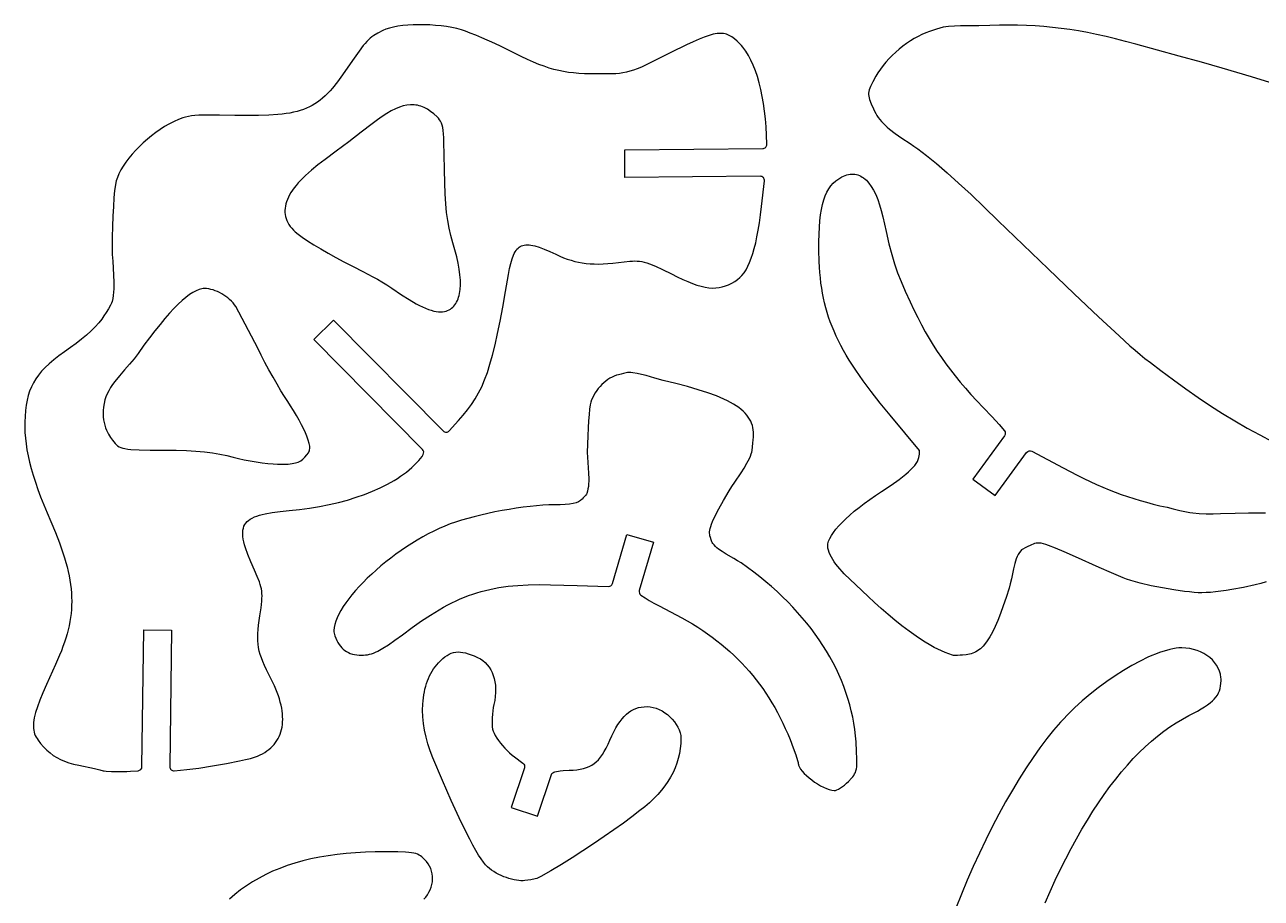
# Model space of a CAD drawing. Header units: millimetres. Extents: x 1139 to 1917, y -669 to -159.
# Drawn here: x 1139.3 to 1351.2, y -308.5 to -158.7 of the extents above; entities that cross this region are included whole.
import ezdxf

# ---------------------------------------------------------------- set-up
doc = ezdxf.new("R2010")
doc.units = ezdxf.units.MM

msp = doc.modelspace()

# ---------------------------------------------------------------- linework, layer by layer
at = {"flags": 128}
for points in [[(1156.780087, -286.738599), (1157.389041, -286.71428), (1158.709507, -286.617383, 0.389188), (1159.370359, -285.915423), (1159.673699, -262.476151), (1164.427301, -262.537669), (1164.12484, -285.909061, 0.445869), (1164.904753, -286.628246), (1167.070417, -286.424256), (1169.114501, -286.166168), (1171.45626, -285.806266), (1173.864819, -285.382628), (1176.109306, -284.933335), (1177.097875, -284.710969), (1177.95885, -284.496468), (1178.663372, -284.294594), (1179.182582, -284.110108), (1179.618293, -283.914864), (1180.031038, -283.702995), (1180.420769, -283.474757), (1180.787442, -283.230407), (1181.131009, -282.970204), (1181.451429, -282.694405), (1181.748651, -282.40327), (1182.022636, -282.097055), (1182.273333, -281.776015), (1182.500701, -281.440414), (1182.70469, -281.090505), (1182.885259, -280.726548), (1183.042362, -280.3488), (1183.175952, -279.957518), (1183.285983, -279.552962), (1183.372413, -279.135387), (1183.435192, -278.705053), (1183.474279, -278.262215), (1183.489625, -277.807136), (1183.481189, -277.340067), (1183.448922, -276.861271), (1183.392779, -276.371005), (1183.312717, -275.869525), (1183.208688, -275.357089), (1183.080648, -274.833954), (1182.928551, -274.300381), (1182.752351, -273.756626), (1182.552006, -273.202944), (1182.327467, -272.639598), (1182.078688, -272.066843), (1181.805628, -271.484936), (1181.508239, -270.894138), (1180.700206, -269.287795), (1180.367902, -268.573411), (1180.081126, -267.905462), (1179.838175, -267.274385), (1179.63734, -266.670608), (1179.476916, -266.084568), (1179.355197, -265.506696), (1179.270474, -264.927428), (1179.221042, -264.337195), (1179.205194, -263.726432), (1179.221223, -263.085572), (1179.26742, -262.405046), (1179.342081, -261.67529), (1179.569964, -260.029822), (1179.771978, -258.662227), (1179.900731, -257.554927), (1179.934855, -257.075562), (1179.94733, -256.633281), (1179.937042, -256.218754), (1179.90288, -255.822651), (1179.843733, -255.435642), (1179.758486, -255.048397), (1179.646035, -254.651586), (1179.505262, -254.235879), (1179.134308, -253.310459), (1178.63673, -252.197497), (1178.010315, -250.785372), (1177.494615, -249.51491), (1177.094438, -248.377879), (1176.939169, -247.856829), (1176.814579, -247.36605), (1176.72127, -246.904513), (1176.659843, -246.47119), (1176.630894, -246.065054), (1176.635028, -245.685074), (1176.672843, -245.330221), (1176.744938, -244.999468), (1176.851912, -244.691785), (1176.994371, -244.406143), (1177.172909, -244.141514), (1177.38813, -243.896868), (1177.640632, -243.671177), (1177.931013, -243.463413), (1178.259878, -243.272547), (1178.627826, -243.09755), (1179.035455, -242.93739), (1179.483368, -242.791045), (1179.97216, -242.657482), (1180.502437, -242.53567), (1181.689837, -242.323197), (1183.050368, -242.14539), (1184.588833, -241.994025), (1186.366922, -241.813204), (1188.106294, -241.582326), (1189.803439, -241.302698), (1191.454848, -240.975635), (1193.057012, -240.602451), (1194.606422, -240.184455), (1196.09957, -239.722959), (1197.532946, -239.219277), (1198.903039, -238.674721), (1200.206344, -238.090601), (1201.439348, -237.468229), (1202.598547, -236.808921), (1203.149369, -236.465822), (1203.680427, -236.113983), (1204.191275, -235.753566), (1204.681481, -235.384732), (1205.150601, -235.007649), (1205.5982, -234.62248), (1206.023837, -234.229386), (1206.427076, -233.828533), (1206.805766, -233.43297), (1207.123606, -233.073109), (1207.37046, -232.732292), (1207.569046, -232.375008, 0.333314), (1207.452892, -231.527248), (1188.80023, -212.658224), (1192.181143, -209.316078), (1210.991014, -228.344134, 0.430846), (1212.027289, -228.320856), (1213.635362, -226.54091), (1214.449085, -225.612129), (1215.192088, -224.696717), (1215.871579, -223.773609), (1216.494762, -222.821733), (1217.068843, -221.820015), (1217.60103, -220.747389), (1218.098524, -219.582785), (1218.568536, -218.305131), (1219.018266, -216.893354), (1219.454924, -215.326391), (1219.885714, -213.583166), (1220.317844, -211.642609), (1220.758516, -209.483654), (1221.214938, -207.085225), (1221.694312, -204.426256), (1222.20385, -201.485676), (1222.390138, -200.481451), (1222.590065, -199.594737), (1222.809845, -198.822889), (1223.055694, -198.163262), (1223.190339, -197.874704), (1223.333833, -197.613206), (1223.486953, -197.378439), (1223.650476, -197.170073), (1223.825181, -196.987776), (1224.011842, -196.831218), (1224.211239, -196.700064), (1224.424147, -196.593991), (1224.651343, -196.512662), (1224.893607, -196.455747), (1225.151711, -196.422916), (1225.426437, -196.413836), (1225.718561, -196.428181), (1226.028859, -196.465614), (1226.707089, -196.608433), (1227.467341, -196.839644), (1228.315833, -197.1566), (1229.258784, -197.556657), (1230.302408, -198.037163), (1230.974636, -198.344349), (1231.629257, -198.618555), (1232.271748, -198.860382), (1232.907588, -199.070442), (1233.542255, -199.24934), (1234.181228, -199.397681), (1234.829982, -199.516072), (1235.494002, -199.605122), (1236.178761, -199.665436), (1236.889738, -199.697621), (1237.632415, -199.702284), (1238.412269, -199.680031), (1239.234775, -199.631466), (1240.105413, -199.557202), (1242.013005, -199.333992), (1242.999484, -199.220248), (1243.440173, -199.189185), (1243.857206, -199.178244), (1244.259116, -199.189613), (1244.654442, -199.225479), (1245.051715, -199.288033), (1245.45947, -199.379459), (1245.886241, -199.501944), (1246.340564, -199.657678), (1247.366, -200.077641), (1248.604051, -200.656847), (1250.122994, -201.412795), (1251.124201, -201.907603), (1252.057002, -202.344011), (1252.926868, -202.72266), (1253.739274, -203.044185), (1254.499688, -203.309225), (1255.213587, -203.518415), (1255.886442, -203.672392), (1256.523723, -203.771796), (1257.130904, -203.817261), (1257.713459, -203.809424), (1258.27686, -203.748925), (1258.826577, -203.636398), (1259.368084, -203.47248), (1259.906855, -203.25781), (1260.448359, -202.993027), (1260.998071, -202.678761), (1261.425159, -202.386854), (1261.828459, -202.044395), (1262.209039, -201.64765), (1262.567961, -201.192884), (1262.906289, -200.676362), (1263.225087, -200.094351), (1263.525419, -199.443118), (1263.808351, -198.718927), (1264.074941, -197.918042), (1264.326259, -197.036733), (1264.563364, -196.071265), (1264.787325, -195.017902), (1264.999202, -193.87291), (1265.20006, -192.632556), (1265.390962, -191.293107), (1265.572974, -189.850824), (1266.071813, -185.446379, 0.450354), (1265.356811, -184.653057), (1242.154473, -184.862356), (1242.111591, -180.108549), (1265.770234, -179.895134, 0.419573), (1266.476636, -179.16261), (1266.434334, -177.612531), (1266.357911, -176.191285), (1266.245662, -174.811676), (1266.098341, -173.476508), (1265.916702, -172.18859), (1265.7015, -170.950725), (1265.453491, -169.765719), (1265.173424, -168.63638), (1264.862058, -167.565511), (1264.520146, -166.555918), (1264.148442, -165.610409), (1263.747699, -164.731787), (1263.318672, -163.92286), (1262.862117, -163.186432), (1262.378785, -162.52531), (1262.127315, -162.223864), (1261.869432, -161.942299), (1261.398981, -161.47408), (1260.945195, -161.07408), (1260.496831, -160.743715), (1260.042641, -160.484401), (1259.809847, -160.381829), (1259.571377, -160.297548), (1259.325825, -160.231738), (1259.071791, -160.184574), (1258.807861, -160.156233), (1258.532635, -160.146894), (1258.244704, -160.156727), (1257.942663, -160.185917), (1257.290629, -160.30306), (1256.565282, -160.499738), (1255.755379, -160.777367), (1254.849668, -161.137356), (1253.836905, -161.581123), (1252.70584, -162.110082), (1250.043821, -163.429229), (1247.641589, -164.640878), (1245.763422, -165.553264), (1244.975363, -165.910386), (1244.263723, -166.208481), (1243.610299, -166.452804), (1242.996896, -166.648621), (1242.40531, -166.801193), (1241.817347, -166.915784), (1241.214802, -166.997652), (1240.579479, -167.052062), (1239.137696, -167.099552), (1237.346405, -167.100346), (1236.240428, -167.088014), (1235.212484, -167.058461), (1234.250006, -167.00827), (1233.340421, -166.934027), (1232.471157, -166.832315), (1231.629642, -166.699719), (1230.803306, -166.53282), (1229.979578, -166.328208), (1229.145888, -166.082462), (1228.289662, -165.792166), (1227.39833, -165.45391), (1226.459322, -165.064272), (1225.460065, -164.619837), (1224.387988, -164.117192), (1221.975093, -162.9236), (1220.925115, -162.403807), (1219.829876, -161.883772), (1217.632597, -160.898546), (1216.595043, -160.461142), (1215.641208, -160.079063), (1214.803332, -159.766207), (1214.11366, -159.536466), (1213.32355, -159.321525), (1212.476327, -159.136709), (1211.582756, -158.981916), (1210.653601, -158.857053), (1209.699625, -158.76202), (1208.731594, -158.696724), (1207.760274, -158.661064), (1206.796426, -158.654943), (1205.850815, -158.678269), (1204.934209, -158.730938), (1204.057367, -158.812859), (1203.231055, -158.923932), (1202.466036, -159.064061), (1201.773079, -159.233149), (1201.162946, -159.431098), (1200.646398, -159.657809), (1199.797621, -160.109777), (1199.096123, -160.532709), (1198.78214, -160.752693), (1198.482821, -160.988708), (1198.190783, -161.248514), (1197.898638, -161.539875), (1197.599005, -161.870551), (1197.284495, -162.248307), (1196.581314, -163.176102), (1195.730013, -164.385365), (1194.671516, -165.938195), (1193.744985, -167.2754), (1192.866493, -168.466446), (1192.01755, -169.519198), (1191.598383, -169.996174), (1191.179672, -170.441526), (1190.759102, -170.856239), (1190.334368, -171.241299), (1189.903154, -171.597685), (1189.46315, -171.926383), (1189.012048, -172.228376), (1188.547532, -172.50465), (1188.067297, -172.756184), (1187.569026, -172.983965), (1187.050412, -173.188977), (1186.509143, -173.372201), (1185.942908, -173.534621), (1185.349395, -173.677222), (1184.726295, -173.800988), (1184.071296, -173.9069), (1183.382087, -173.995942), (1182.656356, -174.069101), (1181.086088, -174.171695), (1179.342005, -174.222551), (1177.405618, -174.229535), (1175.258438, -174.200519), (1172.683439, -174.156708), (1170.667797, -174.149106), (1169.834397, -174.163628), (1169.098428, -174.192898), (1168.445752, -174.238817), (1167.862234, -174.303281), (1167.333736, -174.38819), (1166.846121, -174.495442), (1166.385256, -174.626938), (1165.936999, -174.784576), (1165.487218, -174.970253), (1165.021776, -175.185871), (1163.987355, -175.714523), (1163.234367, -176.138299), (1162.48294, -176.612014), (1161.738109, -177.130245), (1161.004902, -177.68758), (1160.288353, -178.278595), (1159.593495, -178.897875), (1158.925353, -179.539997), (1158.288961, -180.199551), (1157.689351, -180.87111), (1157.131555, -181.549261), (1156.620602, -182.228584), (1156.161525, -182.903662), (1155.759353, -183.569072), (1155.419121, -184.219402), (1155.145857, -184.849229), (1154.944591, -185.453137), (1154.875948, -185.747402), (1154.809088, -186.126248), (1154.682128, -187.114004), (1154.566529, -188.369057), (1154.46511, -189.844064), (1154.380691, -191.491675), (1154.316084, -193.264546), (1154.274111, -195.115326), (1154.257588, -196.996674), (1154.28471, -198.065563), (1154.35279, -199.203982), (1154.51342, -201.590937), (1154.556767, -202.790231), (1154.558438, -203.380559), (1154.542671, -203.960573), (1154.506391, -204.527197), (1154.446526, -205.077349), (1154.359999, -205.607955), (1154.243735, -206.115934), (1154.137885, -206.426663), (1153.991269, -206.741955), (1153.617417, -207.374934), (1153.205547, -207.992279), (1152.839023, -208.571401), (1152.664166, -208.856047), (1152.457403, -209.155316), (1151.954715, -209.791482), (1151.344092, -210.467401), (1150.63866, -211.170572), (1149.851548, -211.888493), (1148.995885, -212.608667), (1148.084797, -213.318596), (1147.131416, -214.005775), (1146.071317, -214.75473), (1145.110308, -215.46786), (1144.243499, -216.152579), (1143.466001, -216.81629), (1142.772925, -217.466404), (1142.159381, -218.110329), (1141.620482, -218.755472), (1141.151338, -219.409243), (1140.747063, -220.079053), (1140.402764, -220.772307), (1140.113554, -221.496413), (1139.874544, -222.258783), (1139.680845, -223.066825), (1139.527569, -223.927943), (1139.409829, -224.849551), (1139.322731, -225.839056), (1139.276643, -226.754734), (1139.269339, -227.681873), (1139.301685, -228.624018), (1139.374549, -229.584716), (1139.488795, -230.567513), (1139.645292, -231.575955), (1139.844903, -232.613585), (1140.0885, -233.68395), (1140.376945, -234.790596), (1140.711106, -235.937068), (1141.091849, -237.126913), (1141.520042, -238.363676), (1141.996549, -239.6509), (1142.522237, -240.992134), (1143.097975, -242.390922), (1143.724628, -243.850809), (1144.526866, -245.748083), (1145.227315, -247.545525), (1145.82635, -249.254122), (1146.087953, -250.078535), (1146.324341, -250.884856), (1146.535559, -251.674458), (1146.721657, -252.448711), (1146.88268, -253.208992), (1147.01867, -253.956672), (1147.129681, -254.693126), (1147.215754, -255.419723), (1147.276941, -256.137838), (1147.31328, -256.848844), (1147.324825, -257.554117), (1147.311616, -258.255023), (1147.273706, -258.952941), (1147.211138, -259.649243), (1147.123959, -260.3453), (1147.012214, -261.042485), (1146.87595, -261.742172), (1146.715215, -262.445733), (1146.530056, -263.154545), (1146.320517, -263.869975), (1146.086644, -264.593398), (1145.828485, -265.326189), (1145.546085, -266.069719), (1145.239495, -266.825363), (1144.553916, -268.378478), (1142.991443, -271.811662), (1142.368516, -273.251297), (1141.848949, -274.528093), (1141.431104, -275.658404), (1141.113346, -276.658579), (1140.894035, -277.54497), (1140.820788, -277.950605), (1140.771536, -278.333924), (1140.746081, -278.696973), (1140.744215, -279.041795), (1140.765732, -279.370434), (1140.810431, -279.684935), (1140.878104, -279.98734), (1140.968549, -280.279691), (1141.081561, -280.564035), (1141.216936, -280.842415), (1141.374467, -281.116876), (1141.553949, -281.38946), (1141.977956, -281.937174), (1142.487321, -282.501908), (1143.080404, -283.100014), (1143.603335, -283.572069), (1144.159044, -283.995615), (1144.753948, -284.373691), (1145.394449, -284.709331), (1146.08696, -285.005576), (1146.83789, -285.265466), (1147.65365, -285.492034), (1148.540644, -285.688322), (1151.213212, -286.248586), (1152.169993, -286.473657), (1152.692141, -286.621204), (1152.889076, -286.666731), (1153.209277, -286.704406), (1154.152401, -286.754273), (1155.387384, -286.766955), (1156.780087, -286.738599)], [(1300.021993, -266.78619), (1299.603805, -266.814498), (1299.150904, -266.85884), (1298.70282, -266.871859), (1298.49294, -266.851821), (1298.299089, -266.806192), (1297.677363, -266.58853), (1297.054599, -266.343733), (1296.431164, -266.073099), (1295.807432, -265.777926), (1295.183776, -265.459517), (1294.560567, -265.119171), (1293.316978, -264.377866), (1292.07964, -263.564406), (1290.851534, -262.689195), (1289.635632, -261.762626), (1288.434915, -260.795102), (1287.252352, -259.797018), (1286.090926, -258.778773), (1284.953613, -257.750766), (1283.843387, -256.723396), (1281.716103, -254.712157), (1279.732886, -252.828244), (1279.371154, -252.450051), (1279.007378, -252.017528), (1278.320953, -251.169642), (1278.037263, -250.808029), (1277.772479, -250.415708), (1277.532409, -250.005197), (1277.322858, -249.589011), (1277.149624, -249.179668), (1277.018519, -248.789685), (1276.93534, -248.431578), (1276.905896, -248.117867), (1276.91574, -247.915206), (1276.946001, -247.704223), (1277.066812, -247.258277), (1277.26639, -246.781988), (1277.542802, -246.277329), (1277.894113, -245.746262), (1278.318388, -245.190757), (1278.813693, -244.612778), (1279.378091, -244.014295), (1280.00965, -243.397268), (1280.706432, -242.763669), (1281.466504, -242.115464), (1282.287931, -241.454617), (1283.16878, -240.783096), (1284.107113, -240.102865), (1285.100996, -239.415895), (1286.148495, -238.72415), (1287.788855, -237.635629), (1289.161922, -236.658271), (1289.752899, -236.206634), (1290.282668, -235.777217), (1290.753098, -235.368159), (1291.166064, -234.977606), (1291.523436, -234.603697), (1291.827086, -234.24458), (1292.078886, -233.898391), (1292.280708, -233.563279), (1292.434421, -233.237383), (1292.5419, -232.918846), (1292.605014, -232.605812), (1292.625637, -232.296421), (1292.625637, -231.665349), (1287.618603, -225.641501), (1285.918629, -223.560692), (1284.373152, -221.589814), (1282.975835, -219.714171), (1281.720353, -217.919068), (1281.143819, -217.047127), (1280.60037, -216.189812), (1280.089215, -215.345283), (1279.60956, -214.511705), (1279.160616, -213.687243), (1278.741589, -212.870056), (1278.35169, -212.058311), (1277.990127, -211.250169), (1277.656109, -210.443793), (1277.348843, -209.637348), (1277.06754, -208.828997), (1276.811406, -208.0169), (1276.579653, -207.199223), (1276.371485, -206.374131), (1276.186115, -205.539783), (1276.022751, -204.694343), (1275.880599, -203.835975), (1275.758868, -202.962844), (1275.656771, -202.073111), (1275.573512, -201.164938), (1275.508299, -200.236491), (1275.460345, -199.285934), (1275.413041, -197.311132), (1275.414003, -195.909412), (1275.441401, -194.609671), (1275.496552, -193.407715), (1275.580766, -192.299341), (1275.695359, -191.280357), (1275.841642, -190.346567), (1276.020927, -189.493768), (1276.234532, -188.717768), (1276.483763, -188.014368), (1276.769939, -187.379372), (1277.094371, -186.808581), (1277.458371, -186.297801), (1277.863252, -185.842834), (1278.310328, -185.439483), (1278.800912, -185.083551), (1279.336317, -184.77084), (1279.628631, -184.628983), (1279.917548, -184.511376), (1280.202933, -184.417891), (1280.484653, -184.348395), (1280.762577, -184.302761), (1281.036564, -184.280857), (1281.306489, -184.282555), (1281.572216, -184.307722), (1281.83361, -184.35623), (1282.09054, -184.427949), (1282.342873, -184.522746), (1282.590473, -184.640493), (1282.83321, -184.781059), (1283.07095, -184.944316), (1283.303556, -185.130131), (1283.5309, -185.338378), (1283.752847, -185.56892), (1283.969261, -185.821636), (1284.384968, -186.393048), (1284.776952, -187.051577), (1285.144148, -187.796177), (1285.485493, -188.625811), (1285.799915, -189.539435), (1286.086353, -190.536011), (1286.343737, -191.614494), (1286.902287, -194.139517), (1287.402852, -196.258708), (1287.87844, -198.074598), (1288.362055, -199.689717), (1288.886706, -201.20659), (1289.485401, -202.727751), (1290.191147, -204.355725), (1291.036945, -206.193044), (1291.690306, -207.560442), (1292.339536, -208.865593), (1292.989199, -210.115094), (1293.643853, -211.315541), (1294.308054, -212.473532), (1294.986366, -213.595662), (1295.683345, -214.688525), (1296.40355, -215.758724), (1297.151542, -216.812853), (1297.93188, -217.857508), (1298.749122, -218.899286), (1299.607829, -219.944785), (1300.512558, -221.000599), (1301.46787, -222.073327), (1302.478323, -223.169564), (1303.548477, -224.295908), (1305.125396, -225.942337), (1306.284808, -227.211011), (1307.187371, -228.295585, -0.344181), (1307.214661, -229.172923), (1301.785182, -236.590442), (1305.621305, -239.398409), (1311.00812, -232.039174, -0.373451), (1311.919595, -231.831419), (1317.2638, -234.686899), (1319.655887, -235.930006), (1320.797102, -236.494669), (1321.909376, -237.024286), (1322.99842, -237.52102), (1324.069941, -237.987035), (1325.129648, -238.424491), (1326.183248, -238.835551), (1327.236456, -239.222377), (1328.294975, -239.58713), (1329.364518, -239.931973), (1330.45079, -240.25907), (1331.559502, -240.570578), (1332.696364, -240.868663), (1333.867084, -241.155489), (1335.077371, -241.433212), (1336.133261, -241.689603), (1337.269407, -241.978268), (1338.410134, -242.239092), (1338.95857, -242.340278), (1339.479772, -242.411964), (1340.589853, -242.49905), (1341.769558, -242.537431), (1342.99594, -242.538368), (1344.246047, -242.513131), (1346.725632, -242.429197), (1349.024702, -242.375759), (1351.931069, -242.372089)], [(1278.03196, -290.02638), (1278.228866, -290.003109), (1278.476827, -289.917136), (1278.765823, -289.774932), (1279.085829, -289.582979), (1279.426824, -289.347754), (1279.778784, -289.075732), (1280.131687, -288.773392), (1280.475511, -288.447208), (1280.990633, -287.911219), (1281.199664, -287.665713), (1281.378517, -287.423791), (1281.528824, -287.176904), (1281.652216, -286.916489), (1281.750327, -286.633997), (1281.824784, -286.32087), (1281.877223, -285.968554), (1281.90927, -285.568493), (1281.918726, -284.590911), (1281.866203, -283.319687), (1281.764753, -281.686379), (1281.675195, -280.611896), (1281.5491, -279.540832), (1281.386722, -278.47359), (1281.188321, -277.410565), (1280.954151, -276.35216), (1280.684468, -275.298776), (1280.379535, -274.250811), (1280.039602, -273.20867), (1279.664933, -272.172748), (1279.25578, -271.143445), (1278.8124, -270.121166), (1278.335051, -269.106308), (1277.823994, -268.099271), (1277.279478, -267.100458), (1276.701767, -266.110266), (1276.091115, -265.129095), (1275.447778, -264.157349), (1274.772016, -263.195427), (1274.064084, -262.243729), (1273.32424, -261.302653), (1272.552739, -260.372599), (1271.749841, -259.453972), (1270.915799, -258.54717), (1270.050876, -257.652591), (1269.155322, -256.770639), (1268.2294, -255.90171), (1267.273363, -255.046208), (1266.287471, -254.204532), (1265.271979, -253.377081), (1264.227145, -252.564257), (1263.153223, -251.766459), (1262.050476, -250.984089), (1261.469033, -250.607909), (1260.831415, -250.231298), (1259.486128, -249.452619), (1258.827701, -249.038469), (1258.211581, -248.599727), (1257.927077, -248.369244), (1257.662382, -248.130348), (1257.420574, -247.882284), (1257.204731, -247.624297), (1257.116663, -247.487855), (1257.042674, -247.332629), (1256.925315, -246.986992), (1256.829379, -246.629677), (1256.731601, -246.302975), (1256.678199, -246.104695), (1256.653279, -245.883177), (1256.658159, -245.635354), (1256.694156, -245.358158), (1256.762592, -245.04852), (1256.864784, -244.703377), (1257.002051, -244.319663), (1257.175712, -243.894308), (1257.63749, -242.906415), (1258.260668, -241.71516), (1259.055796, -240.296015), (1260.03342, -238.624445), (1260.490898, -237.88965), (1260.998594, -237.121166), (1262.072435, -235.516303), (1262.592468, -234.696512), (1263.070504, -233.876209), (1263.483491, -233.063686), (1263.658383, -232.662936), (1263.80837, -232.267239), (1263.887215, -231.99497), (1263.946576, -231.700534), (1264.02389, -231.072592), (1264.074418, -230.438263), (1264.132264, -229.852407), (1264.179222, -229.410052), (1264.199191, -228.980454), (1264.191457, -228.563146), (1264.155302, -228.157653), (1264.090009, -227.763504), (1263.994857, -227.380224), (1263.869133, -227.007342), (1263.712115, -226.644384), (1263.523087, -226.290879), (1263.301332, -225.946351), (1263.046132, -225.610329), (1262.756768, -225.282344), (1262.432524, -224.961917), (1262.07268, -224.648578), (1261.676519, -224.341855), (1261.243325, -224.041276), (1260.77238, -223.746367), (1260.262962, -223.456656), (1259.71436, -223.171667), (1259.125851, -222.890932), (1258.496718, -222.613973), (1257.826247, -222.340324), (1256.35841, -221.801051), (1254.716597, -221.269333), (1252.895068, -220.741385), (1250.888077, -220.213427), (1248.689887, -219.681675), (1247.280114, -219.295403), (1245.764403, -218.84592), (1244.997155, -218.640661), (1244.239829, -218.471426), (1243.504556, -218.355488), (1243.148981, -218.322901), (1242.80347, -218.31012), (1242.596816, -218.320855), (1242.379829, -218.352248), (1241.929409, -218.456836), (1241.481316, -218.583539), (1241.064663, -218.692026), (1240.687493, -218.793015), (1240.311672, -218.928996), (1239.939173, -219.09801), (1239.571976, -219.298101), (1239.212056, -219.527311), (1238.861384, -219.783687), (1238.521944, -220.065268), (1238.195705, -220.370104), (1237.884646, -220.696234), (1237.590744, -221.041704), (1237.315975, -221.404556), (1237.062311, -221.782834), (1236.83173, -222.174583), (1236.62621, -222.577845), (1236.447726, -222.990666), (1236.298253, -223.411086), (1236.196123, -223.870629), (1236.097016, -224.577142), (1236.003374, -225.495294), (1235.917641, -226.58976), (1235.842259, -227.825213), (1235.779672, -229.166324), (1235.73232, -230.577767), (1235.70265, -232.024212), (1235.720095, -232.851903), (1235.777973, -233.736731), (1235.917263, -235.593473), (1235.949787, -236.523227), (1235.946079, -236.979228), (1235.924981, -237.425797), (1235.88344, -237.860299), (1235.818401, -238.280098), (1235.726805, -238.682562), (1235.605602, -239.065055), (1235.542854, -239.19773), (1235.457401, -239.32748), (1235.241684, -239.578088), (1235.005046, -239.816631), (1234.794085, -240.042874), (1234.676509, -240.168247), (1234.539216, -240.284185), (1234.3813, -240.390874), (1234.201863, -240.4885), (1233.774799, -240.657305), (1233.250808, -240.792088), (1232.622665, -240.894332), (1231.883147, -240.965523), (1231.025033, -241.007149), (1230.041102, -241.020694), (1229.097581, -241.038165), (1228.083562, -241.089325), (1227.009248, -241.172301), (1225.884842, -241.285228), (1224.720547, -241.426226), (1223.526563, -241.593429), (1222.313093, -241.784961), (1221.090335, -241.998953), (1219.868498, -242.233532), (1218.65778, -242.486822), (1217.468382, -242.756959), (1216.310507, -243.042063), (1215.194358, -243.340268), (1214.130137, -243.649698), (1213.128044, -243.968485), (1212.198283, -244.294752), (1211.263874, -244.660299), (1210.323303, -245.066668), (1209.379218, -245.511289), (1208.434279, -245.991585), (1207.491145, -246.504979), (1206.55247, -247.048899), (1205.620912, -247.620767), (1204.699128, -248.218012), (1203.789773, -248.838055), (1202.895503, -249.478323), (1202.018977, -250.136241), (1201.162853, -250.809234), (1200.329784, -251.494725), (1199.522426, -252.190143), (1198.74344, -252.892908), (1197.995482, -253.600448), (1197.281205, -254.310189), (1196.603268, -255.019555), (1195.964328, -255.725968), (1195.367043, -256.426858), (1194.814067, -257.119646), (1194.308058, -257.80176), (1193.851672, -258.470621), (1193.447565, -259.123659), (1193.098396, -259.758295), (1192.806821, -260.371955), (1192.575494, -260.962067), (1192.407076, -261.526053), (1192.304221, -262.061337), (1192.269586, -262.565346), (1192.27868, -262.804817), (1192.305828, -263.035503), (1192.351357, -263.257084), (1192.415603, -263.469236), (1192.574966, -263.881517), (1192.750025, -264.265614), (1192.941081, -264.621746), (1193.148432, -264.950133), (1193.372383, -265.250995), (1193.613235, -265.524547), (1193.871287, -265.771011), (1194.146843, -265.990603), (1194.440205, -266.183542), (1194.751671, -266.350046), (1195.081544, -266.490334), (1195.430126, -266.604625), (1195.797719, -266.69314), (1196.184621, -266.756092), (1196.591138, -266.793704), (1197.01757, -266.806192), (1197.356076, -266.79726), (1197.68984, -266.769182), (1198.022667, -266.720045), (1198.358364, -266.647932), (1198.700733, -266.550931), (1199.053579, -266.427123), (1199.42071, -266.274593), (1199.805926, -266.091426), (1200.645841, -265.625522), (1201.603765, -265.014084), (1202.710133, -264.24179), (1203.995384, -263.293317), (1205.677993, -262.053298), (1207.282706, -260.927296), (1208.823544, -259.911005), (1210.314524, -259.00011), (1211.045699, -258.58284), (1211.769664, -258.190304), (1212.488172, -257.821962), (1213.202979, -257.477278), (1213.915834, -257.15571), (1214.628489, -256.856722), (1215.342697, -256.579773), (1216.060211, -256.324326), (1216.782781, -256.089842), (1217.512161, -255.875781), (1218.250103, -255.681606), (1218.998359, -255.506778), (1219.75868, -255.350759), (1220.532822, -255.213007), (1221.322532, -255.092988), (1222.129567, -254.990161), (1222.955674, -254.903985), (1223.802611, -254.833926), (1225.565974, -254.739996), (1227.433671, -254.70406), (1229.419721, -254.721812), (1233.975451, -254.848513), (1239.302337, -255.017573, 0.341756), (1240.009236, -254.505515), (1242.480607, -246.078743), (1247.042468, -247.416628), (1244.609823, -255.711355, 0.329298), (1244.901152, -256.507102), (1245.604674, -256.971673), (1246.311458, -257.401171), (1247.122032, -257.862544), (1248.016832, -258.343438), (1248.976296, -258.8315), (1249.980598, -259.338745), (1250.959071, -259.853981), (1251.91215, -260.377658), (1252.840271, -260.910229), (1253.743862, -261.452147), (1254.623361, -262.003866), (1255.479198, -262.565833), (1256.311806, -263.13851), (1257.121619, -263.722341), (1257.909072, -264.317785), (1258.674599, -264.925291), (1259.418628, -265.545313), (1260.141598, -266.178303), (1260.843937, -266.824714), (1261.526084, -267.485002), (1262.188466, -268.159613), (1262.831523, -268.849005), (1263.455682, -269.553629), (1264.06138, -270.273936), (1264.64905, -271.01038), (1265.219124, -271.763416), (1265.772038, -272.533495), (1266.30822, -273.321069), (1266.828108, -274.126592), (1267.332134, -274.950515), (1267.820731, -275.793292), (1268.294332, -276.655375), (1268.753369, -277.537216), (1269.198279, -278.439271), (1269.629491, -279.361989), (1270.047441, -280.305822), (1270.452562, -281.271229), (1271.001459, -282.66705), (1271.451397, -283.910533), (1271.755912, -284.866239), (1271.839116, -285.193854), (1271.868541, -285.398737), (1271.880859, -285.538635), (1271.915886, -285.68716), (1272.049655, -286.006752), (1272.260977, -286.350861), (1272.540992, -286.712826), (1272.88083, -287.085993), (1273.271627, -287.463706), (1273.704522, -287.839307), (1274.170642, -288.20614), (1274.661124, -288.557549), (1275.167107, -288.886877), (1275.679719, -289.187468), (1276.190096, -289.452663), (1276.689375, -289.675808), (1277.168688, -289.850249), (1277.619172, -289.969325), (1278.03196, -290.02638)], [(1225.017318, -305.458078), (1224.68874, -305.483167), (1224.332777, -305.481732), (1223.953194, -305.454537), (1223.553756, -305.40234), (1223.138223, -305.325908), (1222.710363, -305.226), (1222.273936, -305.103385), (1221.83271, -304.95882), (1221.390448, -304.793072), (1220.950915, -304.606901), (1220.51787, -304.401069), (1220.095083, -304.176343), (1219.686315, -303.933482), (1219.295329, -303.673251), (1218.925891, -303.396411), (1218.581766, -303.103729), (1218.256811, -302.767621), (1217.896051, -302.318066), (1217.499758, -301.755601), (1217.068199, -301.080773), (1216.601649, -300.294122), (1216.100378, -299.396191), (1215.564659, -298.387523), (1214.994759, -297.26866), (1213.753511, -294.702515), (1212.378804, -291.702099), (1210.872806, -288.271748), (1209.237686, -284.4158), (1208.775013, -283.222377), (1208.383274, -282.030711), (1208.0622, -280.845403), (1207.811522, -279.671056), (1207.630967, -278.512271), (1207.520266, -277.373652), (1207.479148, -276.259802), (1207.507347, -275.175322), (1207.547352, -274.645534), (1207.604585, -274.124811), (1207.679011, -273.613735), (1207.770595, -273.11288), (1207.879307, -272.622816), (1208.00511, -272.144121), (1208.14797, -271.677374), (1208.307854, -271.223143), (1208.484729, -270.78201), (1208.678561, -270.354549), (1208.889313, -269.941332), (1209.116956, -269.542937), (1209.361454, -269.159938), (1209.622774, -268.79291), (1209.900881, -268.442431), (1210.195741, -268.109074), (1210.571839, -267.72408), (1210.94001, -267.384628), (1211.30318, -267.090313), (1211.664268, -266.84074), (1212.026192, -266.635502), (1212.391877, -266.474204), (1212.764239, -266.35644), (1213.146202, -266.281814), (1213.540684, -266.249922), (1213.950605, -266.260367), (1214.378888, -266.312744), (1214.828454, -266.406654), (1215.302221, -266.541699), (1215.80311, -266.717473), (1216.334044, -266.93358), (1216.89794, -267.189619), (1217.367005, -267.441847), (1217.79931, -267.735041), (1218.194305, -268.067619), (1218.551454, -268.43801), (1218.870205, -268.844634), (1219.150016, -269.285914), (1219.390341, -269.760276), (1219.590636, -270.266142), (1219.750354, -270.801934), (1219.868954, -271.366077), (1219.945888, -271.956992), (1219.980611, -272.573108), (1219.97258, -273.212842), (1219.921248, -273.87462), (1219.826073, -274.556867), (1219.686508, -275.258006), (1219.580256, -275.79179), (1219.495123, -276.359707), (1219.431969, -276.944325), (1219.391657, -277.528219), (1219.375052, -278.09395), (1219.383017, -278.624092), (1219.416411, -279.101211), (1219.476103, -279.507877), (1219.570529, -279.838211), (1219.725281, -280.202869), (1219.934122, -280.595155), (1220.190821, -281.008366), (1220.489142, -281.435802), (1220.822851, -281.870765), (1221.185715, -282.30655), (1221.571502, -282.736461), (1221.973975, -283.153798), (1222.386906, -283.551858), (1222.804055, -283.923944), (1223.219188, -284.263351), (1224.674107, -285.336177, -0.325339), (1224.927182, -286.13628), (1222.656291, -292.926764), (1227.164856, -294.43453), (1229.556871, -287.281858, -0.281655), (1230.126665, -286.802919), (1231.076257, -286.659505), (1231.540951, -286.609918), (1232.607944, -286.549248), (1233.289209, -286.515057), (1233.920193, -286.455354), (1234.504659, -286.367341), (1235.046377, -286.24822), (1235.549118, -286.0952), (1236.01665, -285.905485), (1236.452741, -285.67628), (1236.86116, -285.404791), (1237.245675, -285.08822), (1237.610057, -284.723773), (1237.958072, -284.308659), (1238.293492, -283.840079), (1238.620083, -283.315237), (1238.941612, -282.731341), (1239.261851, -282.085593), (1239.584569, -281.375203), (1239.928146, -280.617556), (1240.270234, -279.921062), (1240.61275, -279.283992), (1240.957613, -278.704622), (1241.306742, -278.181231), (1241.662053, -277.712089), (1242.025466, -277.295475), (1242.398895, -276.929662), (1242.784259, -276.612924), (1243.183478, -276.343536), (1243.598469, -276.119775), (1244.031147, -275.939915), (1244.483433, -275.802229), (1244.957243, -275.704996), (1245.454495, -275.646488), (1245.977107, -275.624981), (1246.486973, -275.654962), (1247.000448, -275.748504), (1247.512485, -275.900842), (1248.018042, -276.107217), (1248.512073, -276.362869), (1248.989531, -276.663034), (1249.445371, -277.002954), (1249.874548, -277.377869), (1250.272018, -277.783014), (1250.632735, -278.213632), (1250.951652, -278.66496), (1251.223726, -279.132235), (1251.443912, -279.610701), (1251.607162, -280.095595), (1251.708434, -280.582155), (1251.74268, -281.06562), (1251.71388, -281.944704), (1251.630908, -282.809143), (1251.493668, -283.65911), (1251.302062, -284.494776), (1251.055995, -285.316314), (1250.755364, -286.1239), (1250.400076, -286.917704), (1249.990032, -287.697897), (1249.525136, -288.464653), (1249.005286, -289.218148), (1248.430387, -289.95855), (1247.800342, -290.686033), (1247.115053, -291.400771), (1246.37442, -292.102937), (1245.578349, -292.7927), (1244.726738, -293.470237), (1243.337795, -294.550674), (1241.93016, -295.605584), (1238.589935, -297.924122), (1236.792056, -299.143754), (1234.949294, -300.367072), (1233.091868, -301.566656), (1231.250002, -302.715087), (1229.453919, -303.784948), (1227.733836, -304.748819), (1227.27436, -304.987675), (1227.028618, -305.093587), (1226.792428, -305.165867), (1226.031764, -305.310077), (1225.017318, -305.458078)]]:
    msp.add_lwpolyline(points, format="xyb", dxfattribs=at)
for points in [[(1354.940009, -169.243235), (1349.535062, -167.598698), (1344.51109, -166.105792), (1340.961794, -165.090861), (1337.127821, -164.02524), (1329.731596, -161.990143), (1327.967902, -161.512547), (1326.26419, -161.076434), (1324.613344, -160.680865), (1323.008246, -160.324895), (1321.441772, -160.007582), (1319.90681, -159.727988), (1318.396234, -159.485165), (1316.902931, -159.278176), (1315.419776, -159.106077), (1313.939656, -158.967923), (1312.455448, -158.862776), (1310.960034, -158.789693), (1309.446297, -158.74773), (1307.907113, -158.735947), (1306.335369, -158.753401), (1304.723942, -158.799149), (1302.791735, -158.8242), (1300.706194, -158.824564), (1299.655804, -158.842056), (1298.626937, -158.88526), (1297.639545, -158.9648), (1296.71358, -159.091303), (1296.140029, -159.228566), (1295.533528, -159.424846), (1294.371035, -159.830641), (1293.722235, -160.058999), (1293.065344, -160.335765), (1292.404186, -160.657749), (1291.742586, -161.021765), (1291.084373, -161.424621), (1290.433368, -161.863133), (1289.793396, -162.334109), (1289.168286, -162.834363), (1288.561861, -163.360702), (1287.977946, -163.909941), (1287.420366, -164.47889), (1286.892947, -165.064362), (1286.399513, -165.663167), (1285.94389, -166.272114), (1285.529904, -166.888018), (1285.161379, -167.50769), (1284.632237, -168.470199), (1284.249369, -169.226266), (1284.111327, -169.547337), (1284.008097, -169.841338), (1283.939095, -170.116455), (1283.903734, -170.380863), (1283.901429, -170.642744), (1283.931595, -170.91028), (1283.993647, -171.191653), (1284.086999, -171.495039), (1284.365262, -172.200584), (1284.761698, -173.092361), (1284.947173, -173.484262), (1285.14306, -173.857342), (1285.353018, -174.215085), (1285.580708, -174.560969), (1285.829789, -174.898479), (1286.103924, -175.2311), (1286.406773, -175.562311), (1286.741994, -175.895595), (1287.11325, -176.234434), (1287.5242, -176.582313), (1288.479826, -177.319114), (1289.638152, -178.133855), (1291.028464, -179.054398), (1291.66752, -179.482724), (1292.352733, -179.968963), (1293.08295, -180.512102), (1293.857023, -181.11114), (1295.532121, -182.472864), (1297.368814, -184.046067), (1299.357893, -185.822687), (1301.490143, -187.794653), (1303.756348, -189.953898), (1306.147299, -192.292358), (1314.716624, -200.541327), (1319.170849, -204.81108), (1323.331093, -208.742555), (1326.852747, -212.031422), (1328.701699, -213.712859), (1329.596641, -214.501572), (1330.452252, -215.232274), (1331.296425, -215.911054), (1332.224154, -216.62056), (1334.022642, -217.975712), (1336.158609, -219.587301), (1338.280155, -221.127766), (1340.391873, -222.59955), (1342.49836, -224.005091), (1344.604211, -225.346839), (1346.714022, -226.627234), (1348.832388, -227.848722), (1350.963906, -229.013742), (1353.113168, -230.12474)], [(1211.495656, -207.787854), (1211.753275, -207.684723), (1211.996692, -207.564024), (1212.225894, -207.425809), (1212.440879, -207.270134), (1212.641641, -207.097058), (1212.828176, -206.906634), (1213.000475, -206.698922), (1213.158536, -206.473977), (1213.302349, -206.231851), (1213.431915, -205.972606), (1213.547221, -205.696296), (1213.648264, -205.402977), (1213.735042, -205.092705), (1213.807545, -204.765537), (1213.909711, -204.060735), (1213.954714, -203.289023), (1213.942511, -202.450847), (1213.87306, -201.546663), (1213.746311, -200.576916), (1213.562224, -199.542055), (1213.320749, -198.442534), (1213.021846, -197.278797), (1212.66547, -196.0513), (1212.307263, -194.793016), (1212.010737, -193.542574), (1211.770411, -192.252602), (1211.580807, -190.875725), (1211.436445, -189.364566), (1211.331847, -187.671752), (1211.261538, -185.749908), (1211.220038, -183.551658), (1211.183296, -180.901058), (1211.133075, -178.882372), (1211.096424, -178.07607), (1211.048618, -177.387034), (1210.987063, -176.801693), (1210.909164, -176.306479), (1210.812327, -175.887815), (1210.69396, -175.532135), (1210.551461, -175.225866), (1210.38224, -174.955437), (1210.183704, -174.707278), (1209.953254, -174.467819), (1209.386237, -173.96071), (1208.837352, -173.523349), (1208.28696, -173.156148), (1207.732242, -172.859553), (1207.170378, -172.634011), (1206.885887, -172.548026), (1206.598553, -172.47997), (1206.308022, -172.429903), (1206.013944, -172.397878), (1205.715963, -172.383951), (1205.413733, -172.388177), (1204.795102, -172.451322), (1204.15523, -172.587753), (1203.491301, -172.79792), (1202.800492, -173.082268), (1202.07999, -173.441248), (1201.326971, -173.875305), (1200.538617, -174.384883), (1199.712111, -174.970436), (1198.844632, -175.632404), (1196.964639, -177.094927), (1194.814024, -178.738556), (1192.658007, -180.362088), (1190.761802, -181.76432), (1189.523637, -182.701367), (1188.408318, -183.615775), (1187.415728, -184.507818), (1186.545758, -185.377767), (1186.156719, -185.804538), (1185.798294, -186.22589), (1185.470467, -186.641851), (1185.173226, -187.052458), (1184.906557, -187.457746), (1184.670443, -187.857748), (1184.46487, -188.252496), (1184.289828, -188.642027), (1184.145302, -189.026374), (1184.031275, -189.405567), (1183.947735, -189.779645), (1183.894668, -190.148639), (1183.872058, -190.512586), (1183.879895, -190.871515), (1183.918163, -191.225465), (1183.986846, -191.574466), (1184.085934, -191.918553), (1184.215409, -192.257763), (1184.37526, -192.592126), (1184.56547, -192.921675), (1184.786029, -193.24645), (1185.036919, -193.56648), (1185.318128, -193.881798), (1185.629643, -194.192441), (1186.125692, -194.604848), (1186.84598, -195.12481), (1187.756331, -195.731275), (1188.822567, -196.403196), (1190.010506, -197.119524), (1191.285969, -197.859208), (1192.614781, -198.601203), (1193.962761, -199.324453), (1195.540991, -200.135333), (1197.246731, -201.001274), (1198.94221, -201.885611), (1199.743045, -202.323219), (1200.489649, -202.751676), (1201.310491, -203.264478), (1202.178966, -203.843304), (1203.843864, -204.9739), (1205.156722, -205.808681), (1206.366387, -206.504952), (1206.932738, -206.801221), (1207.473548, -207.062957), (1207.988901, -207.290191), (1208.478884, -207.482954), (1208.94358, -207.641277), (1209.383078, -207.76519), (1209.797463, -207.854726), (1210.186818, -207.909918), (1210.551228, -207.930795), (1210.89078, -207.917389), (1211.205562, -207.869732), (1211.495656, -207.787854)], [(1182.625339, -234.037881), (1183.590707, -234.0421), (1184.405452, -234.012573), (1185.090509, -233.943854), (1185.666805, -233.830509), (1185.920712, -233.7554), (1186.155279, -233.667092), (1186.373121, -233.564907), (1186.576859, -233.448166), (1186.952477, -233.168286), (1187.30307, -232.822014), (1187.646057, -232.422826), (1187.897313, -232.067036), (1187.98935, -231.896275), (1188.059427, -231.725395), (1188.107868, -231.55074), (1188.134994, -231.368655), (1188.141134, -231.175483), (1188.126608, -230.967569), (1188.036857, -230.492887), (1187.86834, -229.915366), (1187.623644, -229.205753), (1187.405455, -228.663032), (1187.105679, -228.014558), (1186.737758, -227.284688), (1186.315134, -226.49778), (1185.851246, -225.678195), (1185.35954, -224.850291), (1184.853453, -224.038424), (1184.346429, -223.266952), (1183.801595, -222.430569), (1183.187143, -221.432657), (1182.524112, -220.310622), (1181.833541, -219.101866), (1181.136471, -217.843791), (1180.453942, -216.5738), (1179.806994, -215.3293), (1179.216668, -214.147691), (1175.448902, -206.999011), (1175.223094, -206.682449), (1174.970571, -206.37531), (1174.693969, -206.079112), (1174.395913, -205.79537), (1174.079039, -205.525604), (1173.745974, -205.271331), (1173.399351, -205.034071), (1173.0418, -204.815342), (1172.675953, -204.616658), (1172.304438, -204.439541), (1171.929889, -204.285509), (1171.554936, -204.156079), (1171.182209, -204.052767), (1170.814339, -203.977093), (1170.453955, -203.930577), (1170.103692, -203.914735), (1169.87787, -203.924956), (1169.644908, -203.9557), (1169.404676, -204.007091), (1169.157052, -204.079252), (1168.63912, -204.286372), (1168.090102, -204.578041), (1167.508995, -204.955243), (1166.894792, -205.418957), (1166.246485, -205.970169), (1165.563066, -206.609861), (1164.843532, -207.33901), (1164.086875, -208.158602), (1163.29209, -209.069618), (1162.458167, -210.07304), (1161.584104, -211.169852), (1160.66889, -212.361031), (1159.711522, -213.647566), (1158.710993, -215.030433), (1158.005801, -215.94477), (1157.204876, -216.888997), (1156.354963, -217.860159), (1155.502803, -218.855287), (1154.695144, -219.871422), (1154.322611, -220.386439), (1153.978728, -220.905597), (1153.669343, -221.428528), (1153.400299, -221.954855), (1153.177437, -222.484213), (1153.006599, -223.016231), (1152.859862, -223.649606), (1152.762943, -224.257973), (1152.71168, -224.84094), (1152.701927, -225.398111), (1152.729524, -225.929099), (1152.790318, -226.433513), (1152.880155, -226.910957), (1152.994878, -227.361044), (1153.130334, -227.783383), (1153.282369, -228.17758), (1153.446829, -228.543243), (1153.619559, -228.879983), (1153.973204, -229.465124), (1154.310075, -229.929875), (1154.754053, -230.467246), (1154.968399, -230.685928), (1155.194079, -230.874388), (1155.443417, -231.034964), (1155.728737, -231.169992), (1156.062364, -231.281811), (1156.456618, -231.372755), (1156.923824, -231.445161), (1157.476308, -231.501367), (1158.886394, -231.574526), (1160.785465, -231.610928), (1163.272106, -231.629262), (1165.209725, -231.655794), (1166.981227, -231.714104), (1168.602626, -231.805813), (1170.089937, -231.932555), (1171.459177, -232.09595), (1172.726358, -232.297629), (1173.907496, -232.539215), (1175.018608, -232.822337), (1175.911609, -233.054829), (1176.883536, -233.274276), (1177.903186, -233.475699), (1178.939363, -233.654104), (1179.960867, -233.804511), (1180.936497, -233.921933), (1181.835053, -234.001386), (1182.625339, -234.037881)], [(1352.087654, -254.232262), (1351.161228, -254.482526), (1350.198345, -254.723231), (1348.208437, -255.166658), (1346.208394, -255.543935), (1345.23284, -255.701954), (1344.288676, -255.836459), (1343.387209, -255.945121), (1342.539744, -256.025615), (1341.757592, -256.07562), (1341.052058, -256.092804), (1340.431086, -256.07757), (1339.720092, -256.03325), (1338.931962, -255.961926), (1338.079584, -255.865674), (1336.233632, -255.606705), (1334.285324, -255.272974), (1332.337755, -254.881107), (1330.494014, -254.447737), (1329.643297, -254.220683), (1328.857197, -253.989489), (1328.148602, -253.756234), (1327.530396, -253.522996), (1325.56378, -252.693829), (1323.456648, -251.769963), (1319.409067, -249.955858), (1317.47054, -249.092391), (1315.950441, -248.438208), (1314.776869, -247.97697), (1314.297561, -247.813601), (1313.877921, -247.692343), (1313.508963, -247.611154), (1313.1817, -247.56799), (1312.887142, -247.560814), (1312.616302, -247.587582), (1312.360192, -247.646251), (1312.109825, -247.734777), (1311.856216, -247.851124), (1311.590372, -247.993245), (1311.190608, -248.185157), (1310.74875, -248.379049), (1310.331674, -248.602325), (1310.153331, -248.733543), (1310.006258, -248.882383), (1309.780424, -249.192544), (1309.578971, -249.531174), (1309.399539, -249.894805), (1309.239771, -250.279971), (1309.097303, -250.683213), (1308.969779, -251.101061), (1308.750116, -251.966714), (1308.561903, -252.849211), (1308.386262, -253.720831), (1308.204314, -254.553851), (1307.99718, -255.320545), (1307.489153, -256.91058), (1307.000461, -258.358196), (1306.527236, -259.668957), (1306.065606, -260.848425), (1305.611701, -261.902163), (1305.161652, -262.835737), (1304.711591, -263.654706), (1304.257648, -264.364635), (1303.795954, -264.971087), (1303.56099, -265.237249), (1303.322636, -265.479624), (1303.08041, -265.698914), (1302.83383, -265.895813), (1302.582407, -266.071012), (1302.32566, -266.225211), (1302.063106, -266.359105), (1301.794263, -266.473386), (1301.518643, -266.568751), (1301.235765, -266.645899), (1300.945144, -266.705519), (1300.646298, -266.748312), (1300.021993, -266.78619)], [(1314.167268, -309.289049), (1315.040578, -307.31356), (1315.923828, -305.394843), (1316.816951, -303.532996), (1317.71988, -301.728121), (1318.632555, -299.98032), (1319.55491, -298.28969), (1320.486879, -296.656335), (1321.428402, -295.080355), (1322.379409, -293.561849), (1323.339836, -292.100921), (1324.309623, -290.697667), (1325.2887, -289.352192), (1326.277006, -288.064592), (1327.274476, -286.834973), (1328.281043, -285.66343), (1329.296647, -284.550067), (1330.32122, -283.494986), (1331.354697, -282.498283), (1332.397016, -281.560063), (1333.448111, -280.680425), (1334.507916, -279.859469), (1335.57637, -279.097296), (1336.653405, -278.394006), (1337.73896, -277.749701), (1338.832967, -277.164478), (1340.306541, -276.386085), (1340.938428, -276.022549), (1341.504632, -275.671487), (1342.008337, -275.32943), (1342.452732, -274.992904), (1342.841, -274.658436), (1343.176331, -274.322554), (1343.461908, -273.981785), (1343.70092, -273.632658), (1343.896555, -273.271699), (1344.051994, -272.895436), (1344.17043, -272.500396), (1344.255044, -272.083106), (1344.309026, -271.640095), (1344.33556, -271.16789), (1344.33451, -270.882985), (1344.315373, -270.601334), (1344.224669, -270.049309), (1344.067092, -269.514857), (1343.846288, -269.001014), (1343.565907, -268.51082), (1343.22959, -268.047312), (1342.840986, -267.613528), (1342.403739, -267.212505), (1341.921496, -266.847284), (1341.397902, -266.520902), (1340.836602, -266.236397), (1340.241244, -265.996807), (1339.615473, -265.805169), (1338.962934, -265.664524), (1338.287274, -265.577911), (1337.59214, -265.548362), (1337.118527, -265.565955), (1336.617375, -265.618068), (1336.090296, -265.703711), (1335.538909, -265.821896), (1334.964827, -265.971628), (1334.369665, -266.151918), (1333.755034, -266.361774), (1333.122553, -266.600206), (1332.473836, -266.866223), (1331.810496, -267.158835), (1330.446407, -267.819873), (1329.043207, -268.575396), (1327.61381, -269.417474), (1326.171135, -270.338177), (1324.728096, -271.329578), (1323.297613, -272.383751), (1321.892604, -273.492767), (1320.525983, -274.648695), (1319.210668, -275.843613), (1317.959577, -277.069586), (1317.362154, -277.691742), (1316.785626, -278.31869), (1315.635636, -279.651217), (1314.471481, -281.104644), (1313.297117, -282.671926), (1312.116497, -284.346016), (1310.933576, -286.119869), (1309.752302, -287.986437), (1308.576631, -289.938674), (1307.410517, -291.969535), (1306.25791, -294.071973), (1305.122764, -296.238941), (1304.009033, -298.463392), (1302.920666, -300.738283), (1301.86162, -303.056567), (1300.835849, -305.411192), (1299.8473, -307.795119), (1298.899933, -310.201299)], [(1207.652394, -308.670199), (1207.998939, -308.289893), (1208.300911, -307.888687), (1208.558233, -307.469714), (1208.770836, -307.036114), (1208.938648, -306.591021), (1209.061598, -306.13757), (1209.139616, -305.678897), (1209.17263, -305.218137), (1209.160567, -304.758427), (1209.103357, -304.302901), (1209.000928, -303.854697), (1208.853209, -303.416951), (1208.66013, -302.992794), (1208.421615, -302.585369), (1208.137599, -302.197804), (1207.808006, -301.833241), (1207.346607, -301.40951), (1207.113599, -301.235209), (1206.86646, -301.084044), (1206.595753, -300.954586), (1206.292039, -300.845405), (1205.945872, -300.755074), (1205.547814, -300.682162), (1205.088426, -300.625238), (1204.558265, -300.582873), (1203.247863, -300.536103), (1201.541084, -300.530417), (1199.362404, -300.554377), (1197.655535, -300.599963), (1195.992921, -300.687228), (1194.374403, -300.81628), (1192.799811, -300.987234), (1191.26899, -301.200194), (1189.78177, -301.455277), (1188.33799, -301.75259), (1186.937488, -302.092244), (1185.580102, -302.474349), (1184.265663, -302.899017), (1182.994016, -303.366356), (1181.764993, -303.876482), (1180.57843, -304.429498), (1179.434166, -305.025521), (1178.332037, -305.664656), (1177.271883, -306.347019), (1176.253536, -307.072717), (1175.276836, -307.84186), (1174.341617, -308.654561)]]:
    msp.add_lwpolyline(points, dxfattribs=at)

doc.saveas('drawing.dxf')
